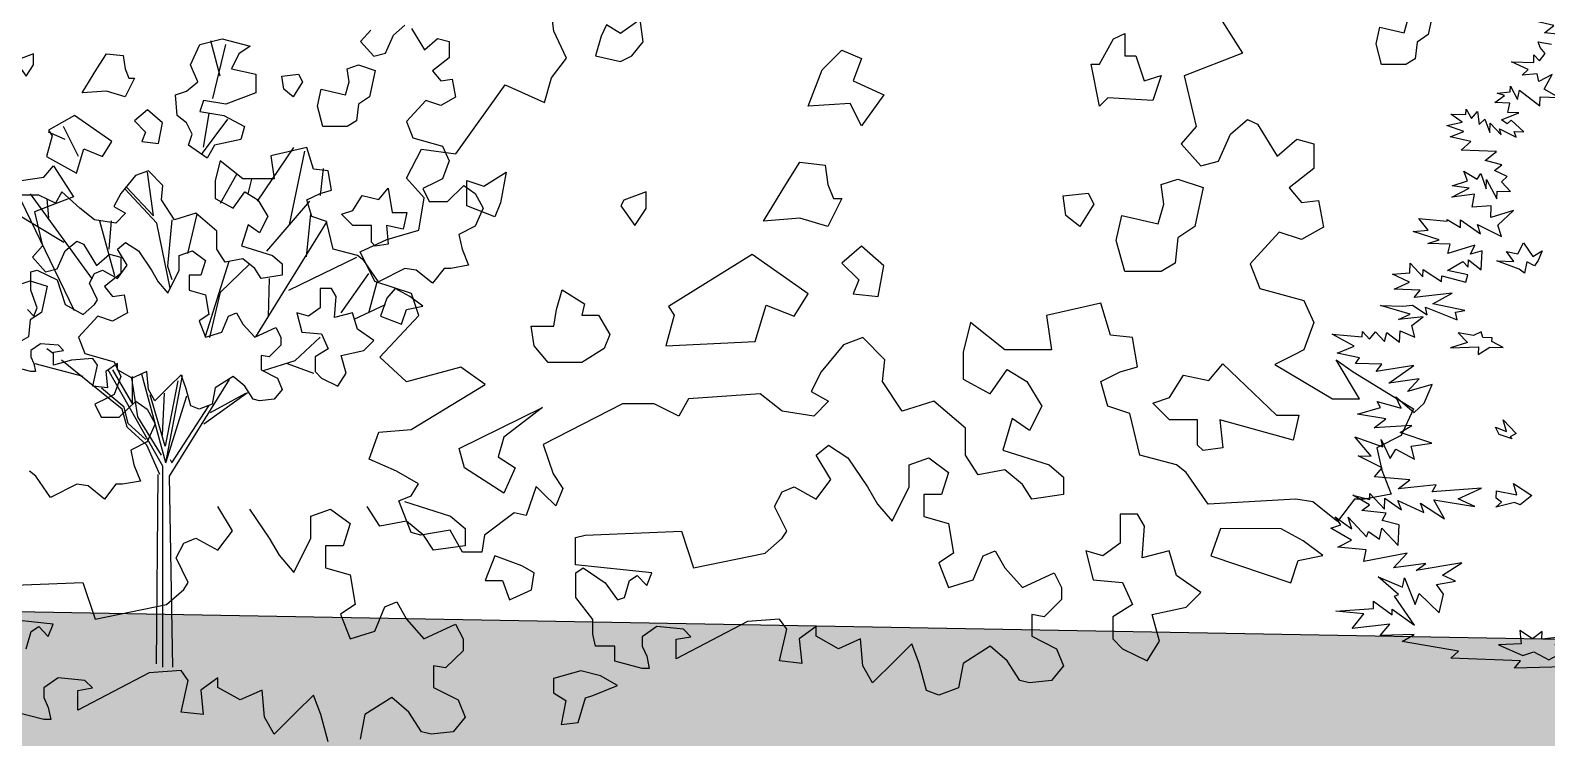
# Model space of a CAD drawing. Header units: inches. Extents: x 11.9 to 85.3, y 21.1 to 37.4.
# Drawn here: x 28.52 to 29.482, y 22.182 to 22.631 of the extents above; entities that cross this region are included whole.
import ezdxf

# ---------------------------------------------------------------- set-up
doc = ezdxf.new("R2010")
doc.units = ezdxf.units.IN
doc.header["$MEASUREMENT"] = 0
doc.layers.add('CAY', color=94, linetype='Continuous')
doc.layers.add('CAY-3', color=61, linetype='Continuous')

# ---------------------------------------------------------------- blocks, each defined once
blk = doc.blocks.new('A$C76451831')
at = {"layer": 'CAY'}
for p, q in [((2228.3, 971.5), (2215.1, 1021.6)), ((2217.8, 939.8), (2236.3, 1016.3)), ((2201.9, 860.6), (2238.9, 910.7)), ((2204.6, 871.1), (2212.5, 918.7)), ((2009.3, 881.7), (1985.5, 892.2)), ((2027.8, 857.9), (2006.6, 900.2)), ((2281, 794.5), (2332.5, 870.4)), ((2326.2, 761), (2347.8, 865.6)), ((2491.6, 827), (2512.8, 868.3)), ((2512.8, 868.3), (2561.2, 861.8)), ((2370.1, 802.5), (2374.1, 840.9)), ((2134, 774), (2125.3, 835.7)), ((2228.6, 791.9), (2251.7, 832.8)), ((2268, 805.1), (2272.9, 825.9)), ((2516.4, 799.3), (2491.6, 827)), ((2022.3, 639.8), (1946.8, 795.6)), ((2047.7, 684.5), (1960.2, 805.1)), ((1985.8, 770.9), (1983.8, 797.9)), ((2138.7, 763.4), (2093.5, 812.2)), ((2095.8, 814.5), (2134, 774)), ((2294.3, 724.1), (2354.9, 794.5)), ((2509.3, 753.8), (2516.4, 799.3)), ((2007, 736.3), (1936.2, 779.1)), ((2182.7, 720.5), (2195.7, 776.4)), ((2350.1, 715.8), (2356.4, 776.4)), ((2079.1, 689), (2057.9, 766.3)), ((2071.1, 726.8), (2074.5, 766.9)), ((2157.5, 671.8), (2138.7, 763.4)), ((2159.9, 768.1), (2154, 702.8)), ((2278.7, 602.9), (2379.6, 765.8)), ((2463.9, 740.3), (2509.3, 753.8)), ((2426.2, 723.2), (2463.9, 740.3)), ((2207.6, 603.7), (2240.9, 709.9)), ((2325.4, 669), (2421.3, 715.4)), ((2446.8, 681.3), (2426.2, 723.2)), ((2154, 702.8), (2159.9, 684)), ((2228.7, 665.9), (2269.2, 705.2)), ((2399.3, 636.8), (2438.6, 692.2)), ((2213.4, 601.8), (2228.7, 665.9)), ((2296.7, 631.7), (2297.9, 685.1)), ((2438.6, 636.8), (2450, 680.8)), ((2498.7, 664.2), (2446.8, 681.3)), ((2417.8, 627.7), (2461.8, 648.6)), ((2509.3, 632.9), (2498.7, 664.2)), ((2334.4, 569.5), (2369.4, 602.2)), ((1991.5, 579.5), (1983.4, 586)), ((2034.5, 546.7), (1966.9, 564.4)), ((2041.2, 539.6), (2003.7, 569.7)), ((2289.6, 555.4), (2334.4, 569.5)), ((2323, 565.2), (2360, 551.4)), ((2089.9, 500.7), (2041.2, 539.6)), ((2147.3, 419.7), (2069.9, 556)), ((2075.8, 556.2), (2104.1, 507.8)), ((2102.9, 544.4), (2111.2, 489.7)), ((2104.1, 507.8), (2104.1, 546.7)), ((2151.6, 424.8), (2117.3, 549.9)), ((2168.2, 540.8), (2150.5, 448.4)), ((2151.6, 424.8), (2175, 548.1)), ((2156.8, 405.9), (2241.3, 542.4)), ((2092.3, 503.1), (2060.4, 530.2)), ((2150.5, 448.4), (2129.2, 520.8)), ((2146.9, 463.7), (2149.3, 523.1)), ((2151.6, 424.8), (2181.2, 519.2)), ((2205.1, 479.9), (2266.8, 524.3)), ((2214.5, 496), (2264.5, 523.1)), ((2096.6, 475.1), (2089.9, 500.7)), ((2098.2, 480.3), (2092.3, 503.1)), ((2159.9, 424.8), (2212.2, 505.4)), ((3915.1, 501.1), (3898, 463.3)), ((2124.5, 449.6), (2096.6, 475.1)), ((2123.3, 457.8), (2098.2, 480.3)), ((2111.2, 489.7), (2144.6, 435.4)), ((3898, 463.3), (3863.2, 445.6)), ((2143, 408.3), (2124.5, 449.6)), ((2157.5, 429.5), (2159.9, 424.8)), ((3863.2, 445.6), (3870.3, 414.4)), ((2138.3, 140.1), (2140.6, 408.3)), ((2147.3, 135.4), (2147.3, 419.7)), ((3870.3, 414.4), (3883.8, 380.2)), ((2161.5, 135.4), (2156.8, 405.9)), ((3831.9, 373.1), (3807.8, 341.8)), ((3846.1, 373.1), (3831.9, 373.1)), ((3883.8, 380.2), (3846.1, 373.1))]:
    blk.add_line(p, q, dxfattribs=at)
for points in [[(2441, 1036.7), (2426.8, 1020.6), (2445.3, 999.7), (2461.8, 1004.1), (2473.2, 1029.6), (2489.3, 1043.4)], [(2498.7, 1039.1), (2517.2, 1008.8), (2535.7, 1024.9), (2551.8, 1020.6), (2551.8, 997.4), (2528.6, 978.9), (2540, 965.1), (2556.1, 967.1), (2560.8, 941.9), (2540, 930.1), (2519.2, 937.2), (2491.7, 907.3), (2500.7, 884.1), (2542.4, 872.7), (2551.8, 851.9), (2542.4, 826.3), (2533.3, 821.6), (2514.8, 812.5), (2523.9, 794.1), (2549.4, 794.1), (2572.6, 816.9), (2588.7, 805.5), (2600.1, 784.6), (2588.7, 759.5), (2565.6, 747.7), (2570.3, 726.8), (2579.3, 704), (2554.2, 699.3), (2544.7, 699.3), (2528.6, 678.5), (2505.4, 696.9), (2489.3, 699.3), (2452.3, 680.8), (2431.5, 710.7), (2422.5, 717.8), (2387.9, 726.8), (2378.5, 766.1), (2357.6, 773.2), (2350.9, 796.4), (2369.4, 805.5), (2385.5, 810.2), (2380.8, 837.7), (2360, 840.1), (2350.9, 870.4), (2299.8, 858.6), (2304.6, 826.3), (2260.5, 826.3), (2228.3, 851.9), (2221.2, 824), (2221.2, 798.4), (2246.8, 784.6), (2262.9, 807.8), (2281.4, 796.4), (2295.5, 773.2), (2283.7, 750), (2267.6, 761.4), (2258.6, 731.5), (2302.2, 717.8), (2316, 706), (2316, 689.9), (2286.1, 685.5), (2277, 699.3), (2260.5, 713.1), (2235.4, 708.3), (2223.6, 726.8), (2223.6, 752.4), (2193.7, 777.9), (2163.8, 768.5), (2145.4, 796.4), (2147.3, 816.9), (2126.9, 837.7), (2108.4, 831), (2087.6, 805.5), (2078.1, 787), (2094.3, 777.9), (2080.5, 763.8), (2050.6, 768.5), (2029.8, 784.6), (2004.2, 807.8), (1995.2, 791.7), (1972, 803.1), (1942.1, 803.1)], [(4146.1, 136.4), (4058.1, 134.1), (4066.6, 144.6), (3967.9, 148.1), (3979.1, 158.1), (3899.4, 171.8), (3916.1, 181.6), (3868, 180.6), (3881.7, 196.4), (3828.5, 190.1), (3845, 210.9), (3805.3, 215), (3858.5, 218.6), (3858.8, 229), (3884.9, 209.5), (3885.2, 217.6), (3916.5, 195.2), (3888.5, 236.1), (3894, 238.6), (3865.5, 263.2), (3899.8, 248.8), (3902.6, 261.9), (3917.6, 224.2), (3923.1, 239.9), (3951.6, 212.6), (3957.9, 238.7), (3947.6, 252.6), (3974.4, 257.1), (3956.2, 265.5), (3983.5, 283.1), (3919.2, 272.2), (3932.7, 282.1), (3887.2, 276), (3906.5, 296.7), (3844.9, 285.2), (3848.2, 301.4), (3808.5, 305.5), (3827.4, 315.3), (3798.5, 332.2), (3812.3, 337.1), (3804.5, 348.3), (3827.9, 331.1), (3823.1, 347.6), (3848.9, 320), (3851.8, 327.6), (3867.3, 316.6), (3870.6, 332.4), (3893.7, 307.5), (3894.8, 337), (3871, 343.2), (3876.8, 353.5), (3842, 357.4), (3853.2, 365.2), (3829.6, 379.1), (3853.4, 372.9), (3853.7, 381), (3874.2, 359), (3874.8, 374.8), (3898.2, 358.2), (3893.2, 371.5), (3929.8, 354.3), (3925.3, 367.6), (3958.9, 345.2), (3944, 372.4), (4002.2, 362.7), (3978.5, 373.9), (4011.2, 388.7), (3941.7, 383.4), (3947.5, 393.6), (3893.8, 387.8), (3910.1, 400.4), (3860, 404.8), (3870.8, 417.6), (3837, 434.6), (3855.6, 434), (3832.5, 461.5), (3871.9, 447), (3869.5, 457.5), (3882.2, 430.8), (3890.3, 443.7), (3916.6, 429.6), (3911.8, 448.3), (3941.4, 452.3), (3896.6, 467.5), (3912.8, 477.3), (3859.7, 474.2), (3876, 486.8), (3836.3, 493.6), (3868.4, 502.9), (3863.7, 511.2), (3897.8, 501.9), (3890.2, 518), (3916.2, 495.8), (3930.2, 508.9), (3941.6, 535.3), (3906.8, 525.6), (3923.3, 543.6), (3880.5, 537.4), (3915.8, 562.4), (3862.5, 553.9), (3870.5, 564), (3833.4, 565.3), (3839.1, 573.3), (3807.2, 579.8), (3831.5, 589.4), (3800.4, 606.4), (3842.9, 602.6), (3843.1, 610.3), (3853.2, 599.5), (3861.7, 609.7), (3874.4, 596.1), (3877.5, 609.1), (3895.6, 595.3), (3896.2, 611.2), (3917.2, 602.3), (3912.8, 618.8), (3929.1, 631.3), (3894, 627.1), (3910.6, 634.7), (3868.4, 647.1), (3900.1, 646), (3913.8, 647.7), (3934.6, 633.9), (3932.3, 644.8), (3976.9, 627), (3974.6, 637.9), (3987.8, 640.2), (3942.8, 649.4), (3970.1, 664.8), (3916.4, 658.5), (3924.9, 668.7), (3887.8, 670), (3909.5, 680.1), (3885.8, 691.3), (3909.9, 693.2), (3910.4, 706.8), (3928.3, 687.6), (3928.7, 698), (3954.8, 681.2), (3955.1, 688.9), (3989.2, 680), (3992.3, 690.3), (3963.1, 696.8), (3984.8, 709.2), (3992.7, 701.2), (3993, 711.6), (4011.1, 697.8), (4012.1, 724.6), (3996, 719.7), (4001.9, 732.6), (3963.9, 720.8), (3967.1, 733.8), (3935.4, 734.9), (3951.4, 739.8), (3914.7, 752), (3936, 753.5), (3923, 770.3), (3962.8, 766.2), (3962.9, 768.9), (3981.5, 757.4), (3981.9, 768.2), (4010.2, 748.6), (4005.7, 761.9), (4039.5, 744.9), (4034.6, 760.9), (4056.7, 781.5), (4024.6, 771.7), (4025.2, 788), (3998.4, 786.2), (4001.7, 804.7), (3969.4, 800.4), (3993.9, 813.1), (3970, 816.2), (3991.5, 823.6), (3986.5, 837), (4005.2, 825.9), (4010.4, 833.9), (4017.9, 812.3), (4018.3, 825.4), (4033.2, 798.2), (4033.6, 809), (4052.2, 808.4), (4039.5, 822), (4047.9, 829.8), (4029.6, 838.2), (4040.3, 846), (4016.5, 852.2), (4032.8, 864.8), (3982.6, 866.6), (3996.2, 879.2), (3966.9, 885.7), (3986.2, 893.2), (3962.5, 901.7), (3984, 906.4), (3968.1, 917.8), (3989.3, 917.1), (3989.6, 924.8), (3997.3, 911.4), (4005.8, 921.5), (4007.9, 902.9), (4015.9, 910.7), (4023.4, 891.9), (4023.8, 905), (4039.1, 888.6), (4036.7, 896.9), (4060.3, 885.2), (4057.8, 893.4), (4071.4, 892.9), (4053.4, 909.4), (4047.8, 904.2), (4039.8, 909.9), (4064.2, 919.5), (4048.4, 920), (4051.5, 933.5), (4030.3, 934.3), (4043.8, 944.2), (4033.4, 947.3), (4052.1, 949.4), (4052.4, 957.5), (4062.1, 938.6), (4065.3, 951.6), (4094, 929.3), (4094.4, 942.4), (4120.7, 941.5), (4099.8, 953.1), (4111.4, 974), (4092.5, 963.8), (4090.1, 974.8), (4068.8, 972.8), (4077.2, 980.7), (4053.6, 991.9), (4085.3, 990.8), (4085.6, 1001.7), (4093.5, 993.3), (4101.6, 1003.4), (4094.2, 1011.8), (4091.7, 1020.1), (4110.2, 1016.7)], [(4137.3, 1028.9), (4100.3, 1032.9), (4113.8, 1043.3), (4087.3, 1049.2), (4119.5, 1050.8)], [(1955.9, 641.5), (1964.9, 632), (1969.6, 643.8), (1960.6, 669), (1960.6, 694.6), (1969.6, 696.9), (1997.6, 683.2), (2009, 648.6), (2034.5, 634.4), (2050.6, 648.6), (2054.9, 655.2), (2043.5, 678.5), (2050.6, 692.2), (2062, 696.9), (2082.9, 685.5), (2096.6, 704), (2082.9, 726.8), (2094.3, 736.3), (2112.7, 724.5), (2131.2, 696.9), (2140.6, 680.8), (2154.4, 664.7), (2170.5, 696.9), (2170.5, 717.8), (2189, 724.5), (2207.5, 710.7), (2200.8, 689.9), (2184.3, 689.9), (2184.3, 669), (2207.5, 662.3), (2212.2, 634.4), (2198.4, 625.4), (2207.5, 602.2), (2230.7, 609.2), (2240.1, 632), (2251.5, 636.8), (2260.5, 620.6), (2277, 602.2), (2306.9, 615.9), (2314, 602.2), (2314, 590.8), (2297.5, 574.6), (2286.1, 576.6), (2286.1, 556.2), (2309.3, 544.4), (2316, 528.2), (2304.6, 514.5), (2283.7, 512.1), (2274.7, 514.5), (2262.9, 533), (2246.8, 546.7), (2221.2, 530.6), (2216.9, 507.4), (2198.4, 500.7), (2186.6, 505), (2179.9, 530.6), (2172.9, 549.1), (2156.8, 533), (2135.9, 512.1), (2126.9, 528.2), (2124.5, 553.8), (2103.7, 544.4), (2082.9, 556.2), (2082.9, 565.2), (2066.7, 553.8), (2069.1, 530.6), (2048.3, 533), (2054.9, 562.8), (2048.3, 572.3), (2018, 569.9), (1992.8, 562.8), (1992.8, 581.3), (2006.6, 583.7), (1999.5, 590.8), (1974.4, 593.1), (1960.6, 583.7), (1960.6, 574.6), (1964.9, 565.2), (1967.3, 553.8), (1960.6, 553.8), (1935.1, 560.5)]]:
    blk.add_lwpolyline(points, dxfattribs=at)
for points in [[(3862.3, 1017), (3867.6, 1040.8), (3901.9, 1032.9), (3907.2, 1051.4), (3904.5, 1069.8), (3920.4, 1075.1), (3944.1, 1067.2), (3936.2, 1030.2), (3920.4, 1019.7), (3917.7, 995.9), (3904.5, 988), (3870.2, 988)], [(2209.9, 855.3), (2183.5, 873.8), (2188.8, 889.6), (2180.8, 905.5), (2167.6, 916), (2165, 945.1), (2180.8, 950.3), (2196.7, 963.5), (2186.1, 987.3), (2199.3, 1016.3), (2231, 1024.3), (2270.6, 1013.7), (2254.7, 1003.1), (2244.2, 982), (2278.5, 974.1), (2278.5, 947.7), (2257.4, 939.8), (2236.3, 931.9), (2204.6, 937.1), (2199.3, 921.3), (2233.6, 916), (2262.7, 900.2), (2257.4, 881.7), (2220.4, 873.8)], [(1943.3, 995.2), (1940.7, 989.9), (1953.9, 971.5), (1964.4, 987.3), (1964.4, 1003.1)], [(2054.1, 982), (2067.3, 1003.1), (2091.1, 1000.5), (2093.7, 982), (2099, 968.8), (2106.9, 968.8), (2093.7, 942.4), (2067.3, 950.3), (2033, 947.7)], [(2365.6, 929.2), (2370.9, 953), (2405.2, 945.1), (2410.4, 963.5), (2407.8, 982), (2423.6, 987.3), (2447.4, 979.4), (2439.5, 942.4), (2423.6, 931.9), (2421, 908.1), (2407.8, 900.2), (2373.5, 900.2)], [(2318.1, 953), (2315.4, 971.5), (2339.2, 974.1), (2344.5, 963.5), (2331.3, 942.4)], [(2141.2, 876.4), (2146.5, 905.5), (2125.4, 923.9), (2106.9, 908.1), (2122.8, 892.2), (2117.5, 879)], [(2062.1, 857.9), (2075.3, 879), (2022.5, 916), (1985.5, 894.9), (1990.8, 887), (1982.9, 857.9), (2025.1, 834.2), (2035.7, 868.5)], [(2577.1, 788.1), (2577.1, 823.8), (2600.8, 815.8), (2632.5, 835.6), (2624.6, 792.1), (2616.7, 772.3)], [(2415.7, 781.4), (2428.9, 802.5), (2452.7, 797.2), (2465.9, 813), (2471.2, 778.7), (2492.3, 778.7), (2487, 755), (2463.2, 760.2), (2465.9, 733.8), (2447.4, 731.2), (2442.1, 736.5), (2442.1, 760.2), (2415.7, 760.2), (2399.9, 776.1)], [(4064.6, 698.7), (4032.9, 710.2), (4056.9, 709.4), (4046.9, 723.3), (4062.7, 720.1), (4070.9, 735.6), (4083.8, 716.6), (4097.3, 724.3), (4091.3, 710.9), (4086.1, 703.4), (4075.4, 708.7), (4072.1, 693)], [(2392.2, 660), (2385.5, 671.4), (2369.4, 671.4), (2369.4, 643.8), (2352.9, 632), (2336.8, 636.8), (2343.9, 609.2), (2371.4, 606.9), (2380.8, 586), (2362.3, 574.6), (2362.3, 553.8), (2371.4, 544.4), (2394.6, 533), (2406.4, 551.4), (2399.3, 576.6), (2431.5, 583.7), (2445.3, 597.4), (2422.5, 613.6), (2415.4, 636.8), (2389.8, 630.1)], [(2475.5, 671.4), (2463.7, 657.6), (2454.7, 632), (2484.6, 620.6), (2491.7, 641.5), (2514.8, 646.2), (2496.4, 660)], [(4013.2, 601.7), (4010.8, 609.9), (4000.2, 604.8), (3978.6, 608.3), (3991.7, 594.7), (3967.4, 587.4), (4007.3, 588.7), (4006.9, 577.9), (4023.2, 588.2), (4042.2, 587.5), (4026.2, 596.2), (4026.3, 601.2)], [(4054.6, 458.4), (4036.2, 464.5), (4031.1, 475.1), (4046.8, 469.1), (4041.9, 485.6), (4060.3, 465.9), (4052, 461.2)], [(4032, 374.8), (4032.4, 385.2), (4061.2, 379.2), (4056.8, 395.2), (4082.5, 378.5), (4066.1, 365.4), (4058.1, 368.4), (4031.6, 361.7), (4039.5, 369.1)], [(4138.2, 144.9), (4133.9, 163.6), (4114.9, 167), (4134.4, 179.5), (4096.7, 175.3), (4097, 186.2), (4083.5, 175.8), (4065.4, 187.3), (4067.4, 168.6), (4035.2, 167), (4069.6, 152.2), (4085.6, 157.1), (4106.5, 146), (4119.9, 153.2)]]:
    blk.add_lwpolyline(points, close=True, dxfattribs=at)
at = {"layer": 'CAY-3'}
for p, q in [((2700.1, 1035.2), (2693.6, 1083.6)), ((3631.7, 1070), (3673.6, 1003.9)), ((2717.8, 996.9), (2700.1, 1035.2)), ((2696.6, 969.1), (2717.8, 996.9)), ((3673.6, 1003.9), (3591, 972.1)), ((2686.6, 934.3), (2696.6, 969.1)), ((3591, 972.1), (3608.1, 900.1)), ((2561.2, 861.8), (2631.1, 959.1)), ((2631.1, 959.1), (2686.6, 934.3)), ((3656.5, 889.5), (3680.7, 910.2)), ((3680.7, 910.2), (3694.8, 903.7)), ((3694.8, 903.7), (3722.5, 858.3)), ((3608.1, 900.1), (3586.9, 875.9)), ((3639.4, 851.2), (3656.5, 889.5)), ((3722.5, 858.3), (3750.2, 882.4)), ((3750.2, 882.4), (3774.4, 875.9)), ((3586.9, 875.9), (3614.6, 844.7)), ((3774.4, 875.9), (3774.4, 841.1)), ((3614.6, 844.7), (3639.4, 851.2)), ((3774.4, 841.1), (3739.6, 813.4)), ((3739.6, 813.4), (3756.7, 792.8)), ((3756.7, 792.8), (3780.9, 795.7)), ((3780.9, 795.7), (3788, 758)), ((3725.5, 750.9), (3684.2, 706.1)), ((3756.7, 740.3), (3725.5, 750.9)), ((3788, 758), (3756.7, 740.3)), ((3684.2, 706.1), (3697.8, 671.3)), ((3697.8, 671.3), (3760.3, 654.2)), ((3473.1, 650.6), (3396.5, 632.9)), ((3486.7, 605.2), (3473.1, 650.6)), ((3760.3, 654.2), (3774.4, 622.9)), ((2453.9, 573.9), (2509.3, 632.9)), ((3289.2, 622.9), (3278.5, 581)), ((3337.5, 584.6), (3289.2, 622.9)), ((3396.5, 632.9), (3403.5, 584.6)), ((3774.4, 622.9), (3760.3, 584.6)), ((3137, 601.7), (3109.3, 591.6)), ((3167.7, 570.4), (3137, 601.7)), ((3517.9, 601.7), (3486.7, 605.2)), ((3525, 560.4), (3517.9, 601.7)), ((3109.3, 591.6), (3078.1, 553.3)), ((3278.5, 581), (3278.5, 542.7)), ((3403.5, 584.6), (3337.5, 584.6)), ((3760.3, 584.6), (3746.7, 577.5)), ((2491.6, 539.1), (2453.9, 573.9)), ((2568.3, 559.8), (2491.6, 539.1)), ((2603, 535.6), (2568.3, 559.8)), ((3164.8, 539.7), (3167.7, 570.4)), ((3500.8, 553.3), (3525, 560.4)), ((3746.7, 577.5), (3719, 563.9)), ((3719, 563.9), (3800.7, 515.2)), ((3839, 515.2), (3805.7, 570.4)), ((3805.7, 570.4), (3829.8, 553.3)), ((3078.1, 553.3), (3063.9, 525.6)), ((3192.5, 497.8), (3164.8, 539.7)), ((3278.5, 542.7), (3316.9, 522)), ((3316.9, 522), (3341, 556.8)), ((3341, 556.8), (3368.8, 539.7)), ((3368.8, 539.7), (3390, 504.9)), ((3473.1, 539.7), (3500.8, 553.3)), ((3483.1, 504.9), (3473.1, 539.7)), ((3829.8, 553.3), (3915.1, 501.1)), ((2498.1, 471.6), (2603, 535.6)), ((2890.2, 514.9), (2876.6, 490.8)), ((2991.4, 522), (2890.2, 514.9)), ((3022.7, 497.8), (2991.4, 522)), ((3063.9, 525.6), (3088.1, 512)), ((3800.7, 515.2), (3839, 515.2)), ((2797, 507.9), (2685, 450.4)), ((2841.8, 507.9), (2797, 507.9)), ((2876.6, 490.8), (2841.8, 507.9)), ((3067.5, 490.8), (3022.7, 497.8)), ((3088.1, 512), (3067.5, 490.8)), ((3237.3, 512), (3192.5, 497.8)), ((3282.1, 473.7), (3237.3, 512)), ((3390, 504.9), (3372.3, 470.1)), ((3514.4, 494.3), (3483.1, 504.9)), ((3528.5, 435.3), (3514.4, 494.3)), ((2452.7, 468.1), (2498.1, 471.6)), ((3282.1, 435.3), (3282.1, 473.7)), ((3348.1, 487.2), (3334.6, 442.4)), ((3372.3, 470.1), (3348.1, 487.2)), ((2439.1, 429.8), (2452.7, 468.1)), ((2685, 450.4), (2699.2, 409.1)), ((2477.5, 412.7), (2439.1, 429.8)), ((3071, 435.3), (3088.1, 449.5)), ((3091.6, 401.1), (3071, 435.3)), ((3088.1, 449.5), (3115.8, 431.8)), ((3115.8, 431.8), (3143.5, 390.5)), ((3202.5, 421.8), (3230.2, 431.8)), ((3230.2, 431.8), (3257.9, 411.1)), ((3299.8, 407.6), (3282.1, 435.3)), ((3334.6, 442.4), (3400, 421.8)), ((3580.4, 421.8), (3528.5, 435.3)), ((2508.7, 395), (2477.5, 412.7)), ((2699.2, 409.1), (2712.7, 388.5)), ((3202.5, 390.5), (3202.5, 421.8)), ((3257.9, 411.1), (3247.9, 379.9)), ((3337.5, 414.7), (3299.8, 407.6)), ((3362.3, 394), (3337.5, 414.7)), ((3400, 421.8), (3420.6, 404.1)), ((3594, 411.1), (3580.4, 421.8)), ((3625.2, 366.3), (3594, 411.1)), ((2498.1, 377.9), (2508.7, 395)), ((2675.1, 391.3), (2660.8, 350.1)), ((2685, 381.4), (2675.1, 391.3)), ((2712.7, 388.5), (2702.7, 363.7)), ((3022.7, 383.4), (3039.8, 390.5)), ((3039.8, 390.5), (3071, 373.4)), ((3071, 373.4), (3091.6, 401.1)), ((3143.5, 390.5), (3157.7, 366.3)), ((3178.3, 342.1), (3202.5, 390.5)), ((3375.8, 373.4), (3362.3, 394)), ((3420.6, 404.1), (3420.6, 379.9)), ((2481, 370.8), (2498.1, 377.9)), ((2498.1, 326), (2481, 370.8)), ((2488.6, 369.9), (2554, 349.3)), ((2702.7, 363.7), (2685, 381.4)), ((3012, 362.8), (3022.7, 383.4)), ((3157.7, 366.3), (3178.3, 342.1)), ((3223.1, 379.9), (3223.1, 348.6)), ((3247.9, 379.9), (3223.1, 379.9)), ((3420.6, 379.9), (3375.8, 373.4)), ((3748.8, 373.1), (3625.2, 366.3)), ((3773, 369.5), (3748.8, 373.1)), ((3807.8, 341.8), (3773, 369.5)), ((2245.7, 328.6), (2225, 362.9)), ((2269.8, 359.3), (2297.6, 318)), ((2356.5, 349.3), (2384.2, 359.3)), ((2356.5, 318), (2356.5, 349.3)), ((2384.2, 359.3), (2411.9, 338.7)), ((2453.8, 335.1), (2436.1, 362.9)), ((2554, 349.3), (2574.7, 331.6)), ((2643.7, 353.7), (2601.9, 322.4)), ((2660.8, 350.1), (2643.7, 353.7)), ((3029.1, 328), (3012, 362.8)), ((3223.1, 348.6), (3257.9, 338.6)), ((2225, 300.9), (2245.7, 328.6)), ((2411.9, 338.7), (2401.9, 307.4)), ((2491.5, 342.2), (2453.8, 335.1)), ((2516.3, 321.6), (2491.5, 342.2)), ((2511.7, 322.4), (2498.1, 326)), ((2553.5, 329.5), (2511.7, 322.4)), ((2529.9, 300.9), (2516.3, 321.6)), ((2570.6, 298.2), (2553.5, 329.5)), ((2574.7, 331.6), (2574.7, 307.4)), ((2601.9, 322.4), (2598.3, 298.2)), ((2730.4, 318.9), (2744, 322.4)), ((2744, 322.4), (2880.2, 328)), ((2880.2, 328), (2897.3, 276)), ((3022.7, 317.9), (3029.1, 328)), ((3257.9, 338.6), (3265, 296.7)), ((2166.1, 290.3), (2176.7, 310.9)), ((2176.7, 310.9), (2193.8, 318)), ((2193.8, 318), (2225, 300.9)), ((2297.6, 318), (2311.7, 293.8)), ((2332.3, 269.7), (2356.5, 318)), ((2377.2, 307.4), (2377.2, 276.1)), ((2401.9, 307.4), (2377.2, 307.4)), ((2574.7, 307.4), (2529.9, 300.9)), ((2730.4, 280.5), (2730.4, 318.9)), ((2998.5, 296.7), (3022.7, 317.9)), ((3306.9, 293.2), (3323.9, 300.2)), ((3323.9, 300.2), (3337.5, 276.1)), ((2183.2, 255.5), (2166.1, 290.3)), ((2311.7, 293.8), (2332.3, 269.7)), ((2598.3, 298.2), (2570.6, 298.2)), ((2838.3, 269), (2730.4, 280.5)), ((2897.3, 276), (2998.5, 296.7)), ((3265, 296.7), (3244.4, 283.1)), ((3244.4, 283.1), (3257.9, 248.3)), ((3292.7, 259), (3306.9, 293.2)), ((2377.2, 276.1), (2411.9, 266.1)), ((2411.9, 266.1), (2419, 224.2)), ((2731, 269), (2741.6, 276)), ((2731, 234.2), (2731, 269)), ((2741.6, 276), (2772.3, 254.8)), ((2800, 234.2), (2807.1, 258.3)), ((2807.1, 258.3), (2817.7, 265.4)), ((2817.7, 265.4), (2831.2, 251.3)), ((2831.2, 251.3), (2838.3, 269)), ((3257.9, 248.3), (3292.7, 259)), ((3337.5, 276.1), (3362.3, 248.3)), ((3362.3, 248.3), (3407.1, 269)), ((3407.1, 269), (3417.7, 248.3)), ((1898, 249.9), (2034.2, 255.5)), ((2034.2, 255.5), (2051.3, 203.6)), ((2152.5, 224.2), (2176.7, 245.5)), ((2176.7, 245.5), (2183.2, 255.5)), ((2772.3, 254.8), (2790, 230.6)), ((3417.7, 248.3), (3417.7, 231.2)), ((2051.3, 203.6), (2152.5, 224.2)), ((2419, 224.2), (2398.4, 210.7)), ((2446.7, 186.5), (2460.9, 220.7)), ((2460.9, 220.7), (2478, 227.8)), ((2478, 227.8), (2491.5, 203.6)), ((2755.2, 202.9), (2731, 234.2)), ((2790, 230.6), (2800, 234.2)), ((3417.7, 231.2), (3392.9, 207)), ((1992.3, 196.5), (1884.4, 208.1)), ((1961.1, 185.9), (1971.7, 193)), ((1971.7, 193), (1985.3, 178.8)), ((1985.3, 178.8), (1992.3, 196.5)), ((2398.4, 210.7), (2411.9, 175.9)), ((2491.5, 203.6), (2516.3, 175.9)), ((2516.3, 175.9), (2561.1, 196.5)), ((2561.1, 196.5), (2571.7, 175.9)), ((2755.2, 182.3), (2755.2, 202.9)), ((2973.7, 200), (2873.1, 147.5)), ((3019.1, 203.5), (2973.7, 200)), ((3029.1, 189.3), (3019.1, 203.5)), ((3375.8, 210), (3375.8, 179.3)), ((3392.9, 207), (3375.8, 210)), ((1954, 161.7), (1961.1, 185.9)), ((2411.9, 175.9), (2446.7, 186.5)), ((2571.7, 175.9), (2571.7, 158.8)), ((2758.7, 165.1), (2755.2, 182.3)), ((2845.4, 192.9), (2824.7, 178.7)), ((2824.7, 178.7), (2824.7, 165.1)), ((2883.1, 189.3), (2845.4, 192.9)), ((2873.1, 175.2), (2893.7, 178.7)), ((2873.1, 147.5), (2873.1, 175.2)), ((2893.7, 178.7), (2883.1, 189.3)), ((3019.1, 144.5), (3029.1, 189.3)), ((3071, 192.9), (3046.8, 175.8)), ((3046.8, 175.8), (3050.4, 141)), ((3071, 179.3), (3071, 192.9)), ((3102.3, 161.6), (3071, 179.3)), ((3133.5, 175.8), (3102.3, 161.6)), ((3137, 137.4), (3133.5, 175.8)), ((3375.8, 179.3), (3410.6, 161.6)), ((2571.7, 158.8), (2547, 134.6)), ((2786.4, 165.1), (2758.7, 165.1)), ((2786.4, 143.9), (2786.4, 165.1)), ((2824.7, 165.1), (2831.2, 151)), ((2831.2, 151), (2834.8, 133.9)), ((3206, 168.7), (3181.9, 144.5)), ((3216.6, 141), (3206, 168.7)), ((3316.9, 165.2), (3278.5, 141)), ((3341, 144.5), (3316.9, 165.2)), ((3410.6, 161.6), (3420.6, 137.4)), ((2173.1, 131), (2127.7, 127.5)), ((2183.2, 116.9), (2173.1, 131)), ((2529.9, 137.5), (2529.9, 106.9)), ((2547, 134.6), (2529.9, 137.5)), ((2824.7, 133.9), (2786.4, 143.9)), ((2834.8, 133.9), (2824.7, 133.9)), ((3050.4, 141), (3019.1, 144.5)), ((3150.6, 113.3), (3137, 137.4)), ((3181.9, 144.5), (3150.6, 113.3)), ((3226.7, 102.6), (3216.6, 141)), ((3278.5, 141), (3272.1, 106.2)), ((3358.7, 116.8), (3341, 144.5)), ((3420.6, 137.4), (3403.5, 116.8)), ((1999.4, 120.4), (1978.8, 106.3)), ((2037.1, 116.9), (1999.4, 120.4)), ((2127.7, 127.5), (2027.1, 75)), ((2047.8, 106.3), (2037.1, 116.9)), ((2173.1, 72.1), (2183.2, 116.9)), ((2225, 120.4), (2200.9, 103.3)), ((2225, 106.9), (2225, 120.4)), ((3372.3, 113.3), (3358.7, 116.8)), ((3403.5, 116.8), (3372.3, 113.3)), ((1978.8, 106.3), (1978.8, 92.7)), ((1978.8, 92.7), (1985.3, 78.5)), ((2027.1, 102.7), (2047.8, 106.3)), ((2027.1, 75), (2027.1, 102.7)), ((2200.9, 103.3), (2204.4, 68.5)), ((2256.3, 89.2), (2225, 106.9)), ((2287.5, 103.3), (2256.3, 89.2)), ((2291.1, 65), (2287.5, 103.3)), ((2360.1, 96.2), (2335.9, 72.1)), ((2370.7, 68.5), (2360.1, 96.2)), ((2470.9, 92.7), (2432.6, 68.5)), ((2495.1, 72.1), (2470.9, 92.7)), ((2529.9, 106.9), (2564.7, 89.2)), ((2564.7, 89.2), (2574.7, 65)), ((3244.4, 96.1), (3226.7, 102.6)), ((3272.1, 106.2), (3244.4, 96.1)), ((1978.8, 61.4), (1940.4, 71.5)), ((1985.3, 78.5), (1988.8, 61.4)), ((2204.4, 68.5), (2173.1, 72.1)), ((2304.6, 40.8), (2291.1, 65)), ((2335.9, 72.1), (2304.6, 40.8)), ((2380.7, 30.2), (2370.7, 68.5)), ((2432.6, 68.5), (2426.1, 33.7)), ((2512.8, 44.3), (2495.1, 72.1)), ((2574.7, 65), (2557.6, 44.3)), ((1988.8, 61.4), (1978.8, 61.4)), ((2526.3, 40.8), (2512.8, 44.3)), ((2557.6, 44.3), (2526.3, 40.8))]:
    blk.add_line(p, q, dxfattribs=at)
blk.add_lwpolyline([(6759.7, 1056.6), (6792, 1061.4), (6805.7, 1077.5), (6833.6, 1033.4), (6778.6, 1012.2), (6790, 964.2), (6775.9, 948.1), (6794.3, 927.3), (6810.8, 931.6), (6822.2, 957.2), (6838.4, 970.9), (6847.8, 966.6), (6866.3, 936.3), (6884.7, 952.4), (6900.9, 948.1), (6900.9, 924.9), (6877.7, 906.4), (6889.1, 892.7), (6905.2, 894.6), (6909.9, 869.5), (6889.1, 857.7), (6868.2, 864.7), (6840.7, 834.9), (6849.8, 811.7), (6891.4, 800.2), (6900.9, 779.4), (6891.4, 753.8), (6882.4, 749.1), (6863.9, 740.1), (6872.9, 721.6), (6898.5, 721.6), (6921.7, 744.4), (6937.8, 733), (6949.2, 712.2), (6937.8, 687), (6914.6, 675.2), (6919.3, 654.4), (6928.4, 631.5), (6903.2, 626.8), (6893.8, 626.8), (6877.7, 606), (6854.5, 624.5), (6838.4, 626.8), (6801.4, 608.3), (6780.6, 638.2), (6771.5, 645.3)], dxfattribs=at)
for points in [[(2826, 1020.1), (2822.1, 1051.8), (2794.4, 1032), (2774.6, 1043.9), (2766.7, 1028), (2758.7, 1000.3), (2794.4, 992.4), (2810.2, 1000.3)], [(3491.1, 1024.1), (3507, 1032), (3507, 1000.3), (3522.8, 1000.3), (3534.7, 964.7), (3558.4, 972.6), (3546.6, 936.9), (3483.2, 940.9), (3471.3, 929), (3459.5, 988.4), (3471.3, 988.4)], [(3079.4, 980.5), (3107.1, 1008.2), (3134.8, 996.3), (3123, 964.7), (3166.5, 944.9), (3134.8, 901.3), (3119, 933), (3059.6, 929)], [(6714.6, 856.8), (6719.9, 880.5), (6754.2, 872.6), (6759.5, 891.1), (6756.9, 909.6), (6772.7, 914.8), (6796.5, 906.9), (6788.5, 870), (6772.7, 859.4), (6770.1, 835.6), (6756.9, 827.7), (6722.6, 827.7)], [(3027.9, 818.1), (3047.7, 849.8), (3083.4, 845.8), (3087.3, 818.1), (3095.2, 798.3), (3107.1, 798.3), (3087.3, 758.7), (3047.7, 770.6), (2996.3, 766.6)], [(3495.1, 738.9), (3503, 774.6), (3554.5, 762.7), (3562.4, 790.4), (3558.4, 818.1), (3582.2, 826), (3617.8, 814.2), (3605.9, 758.7), (3582.2, 742.9), (3578.2, 707.2), (3558.4, 695.3), (3507, 695.3)], [(2798.8, 796), (2794.8, 788.1), (2814.6, 760.4), (2830.5, 784.1), (2830.5, 807.9)], [(3423.8, 774.6), (3419.9, 802.3), (3455.5, 806.2), (3463.4, 790.4), (3443.6, 758.7)], [(3158.6, 659.7), (3166.5, 703.3), (3134.8, 731), (3107.1, 707.2), (3130.9, 683.5), (3123, 663.7)], [(3039.8, 632), (3059.6, 663.7), (2980.4, 719.1), (2862.1, 645.5), (2870, 633.6), (2858.2, 590.1), (2984.4, 596.3), (3000.2, 647.8)], [(2739.4, 633.6), (2763.2, 633.6), (2779, 605.9), (2771.1, 586.1), (2739.4, 566.3), (2691.9, 566.3), (2672.1, 590.1), (2668.1, 617.8), (2699.8, 617.8), (2703.8, 641.6), (2711.7, 669.3), (2743.4, 649.5)], [(3570.3, 517.1), (3590.1, 548.8), (3625.7, 540.9), (3645.5, 564.6), (3721.6, 492.2), (3753.2, 492.2), (3745.3, 456.6), (3641.6, 485.4), (3645.5, 445.8), (3617.8, 441.9), (3609.9, 449.8), (3609.9, 485.4), (3570.3, 485.4), (3546.6, 509.2)], [(2573.8, 417.4), (2565.9, 445.1), (2684, 503), (2629.2, 460.9), (2621.3, 433.2), (2645.1, 417.4), (2629.2, 381.7)], [(3535, 335), (3525, 352.1), (3500.8, 352.1), (3500.8, 310.9), (3476.1, 293.2), (3451.9, 300.2), (3462.5, 259), (3503.8, 255.4), (3517.9, 224.1), (3490.2, 207), (3490.2, 175.8), (3503.8, 161.6), (3538.6, 144.5), (3556.3, 172.2), (3545.6, 210), (3594, 220.6), (3614.6, 241.3), (3580.4, 265.4), (3569.8, 300.2), (3531.5, 290.2)], [(3728.2, 331.2), (3642.3, 331.5), (3628.8, 293.2), (3741.7, 255.1), (3752.3, 286.4), (3787.1, 293.5), (3759.4, 314.1)], [(2654.9, 279), (2616.6, 293.2), (2603, 258.3), (2627.2, 258.3), (2637.2, 230.6), (2668.5, 244.8), (2672, 269)], [(2765.8, 123.3), (2738.1, 130.3), (2699.7, 119.7), (2699.7, 99.1), (2716.8, 88.5), (2710.4, 54.3), (2734.5, 57.2), (2744.6, 92), (2755.2, 95.5), (2790, 109.7)]]:
    blk.add_lwpolyline(points, close=True, dxfattribs=at)

msp = doc.modelspace()

# ---------------------------------------------------------------- hatches: boundary and pattern name
at = {"true_color": 0x000000}
h = msp.add_hatch(color=18, dxfattribs=at)
h.dxf.hatch_style = 1
h.paths.add_polyline_path([(70.51978, 21.54651), (69.24363, 22.3819), (69.24363, 24.06333), (69.11663, 24.06333), (69.11663, 22.25961), (70.25366, 21.51914), (12.49661, 22.54745), (12.49661, 21.9488), (70.51978, 21.1086)])

# ---------------------------------------------------------------- linework, layer by layer
msp.add_lwpolyline([(12.49661, 22.54745), (70.25366, 21.51914), (69.11663, 22.25961), (69.11663, 24.06333), (67.06144, 24.06333), (69.24363, 24.06333), (69.24363, 22.3819), (70.51978, 21.54651), (70.51978, 21.1086), (12.49661, 21.9488)], close=True)

# ---------------------------------------------------------------- block references
at = {"layer": 'CAY', "xscale": 0.0004489089019145984, "yscale": 0.0004489089019145984, "zscale": 0.0004489089019145984}
for p in [(27.64007, 22.16613), (25.47952, 22.06171)]:
    msp.add_blockref('A$C76451831', p, dxfattribs=at)

doc.saveas('drawing.dxf')
